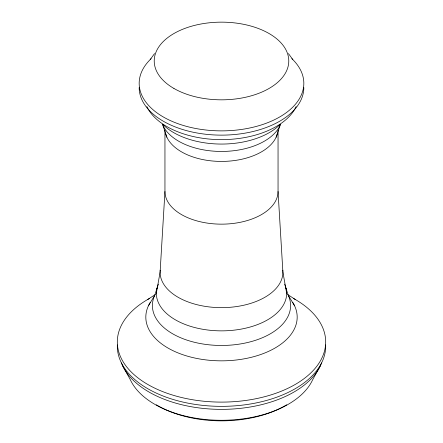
<?xml version="1.0" encoding="UTF-8"?>
<svg xmlns="http://www.w3.org/2000/svg" width="443" height="443" viewBox="0 0 443 443"><rect width="100%" height="100%" fill="white"/><g stroke="black" fill="none" stroke-linecap="round" stroke-linejoin="round"><path stroke-width="0.66" d="M156.329 293.233L160.095 272.196L164.951 191.503L164.951 130.076M148.399 305.836L154.762 295.254L158.339 284.146M276.122 137.219L280.042 125.507M320.472 365.525L312.564 379.939A94.276 54.428 0 0 1 221.5 420.285A94.276 54.428 0 0 1 130.436 379.939L122.528 365.525M150.199 59.578L154.546 53.575M147.829 299.418L155.388 294.479M287.612 294.479L295.171 299.418M288.454 53.575L292.801 59.578M284.661 284.146L288.238 295.254L294.601 305.836M162.958 125.507L166.878 137.219M278.049 130.076L278.049 191.503L282.905 272.196L286.671 293.233M291.893 58.692A82.332 47.534 0 0 1 274.876 119.532A82.332 47.534 0 0 1 168.124 119.532A82.332 47.534 0 0 1 151.107 58.692M303.832 87.598A82.332 47.534 0 0 1 221.5 135.132A82.332 47.534 0 0 1 139.168 87.598M296.129 106.569A77.259 44.605 0 0 1 221.5 139.628A77.259 44.605 0 0 1 146.871 106.569M280.031 124.549A67.585 39.023 0 0 1 162.969 124.549M280.585 124.245A60.608 34.991 0 0 1 221.5 151.445A60.608 34.991 0 0 1 162.415 124.245M277.318 134.013A56.549 32.649 0 0 1 221.5 161.418A56.549 32.649 0 0 1 165.682 134.013M278.049 191.503A56.549 32.649 0 0 1 221.5 224.152A56.549 32.649 0 0 1 164.951 191.503M282.905 272.196A61.405 35.451 0 0 1 221.5 307.647A61.405 35.451 0 0 1 160.095 272.196M160.106 271.537A61.405 35.451 0 0 1 160.189 270.219M282.811 270.219A61.405 35.451 0 0 1 282.894 271.537M286.04 287.994A65.171 37.627 0 0 1 221.5 330.86A65.171 37.627 0 0 1 156.96 287.994M288.238 295.254A69.091 39.887 0 0 1 221.5 345.468A69.091 39.887 0 0 1 154.762 295.254M292.74 302.397A75.681 43.696 0 0 1 221.5 360.84A75.681 43.696 0 0 1 150.26 302.397M293.515 298.482A104.188 60.154 0 0 1 295.714 384.17A104.188 60.154 0 0 1 147.286 384.17A104.188 60.154 0 0 1 149.485 298.482M325.66 344.903A104.188 60.154 0 0 1 221.5 406.353A104.188 60.154 0 0 1 117.34 344.903M321.574 362.928A102.466 59.157 0 0 1 221.5 409.371A102.466 59.157 0 0 1 121.426 362.928M286.665 404.824A90.372 52.18 0 0 1 156.335 404.824M173.933 88.456A67.275 38.84 0 0 0 286.483 71.041A67.275 38.84 0 0 0 204.09 23.473A67.275 38.84 0 0 0 173.933 88.456"/></g></svg>
